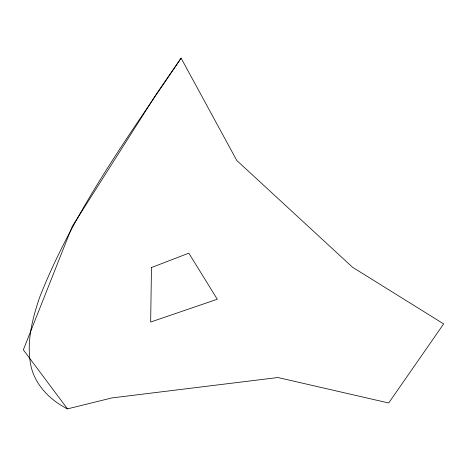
<?xml version="1.0" encoding="UTF-8"?>
<svg xmlns="http://www.w3.org/2000/svg" width="467" height="467" viewBox="0 0 467 467"><rect width="100%" height="100%" fill="white"/><g stroke="black" fill="none" stroke-linecap="round" stroke-linejoin="round"><path stroke-width="0.7" d="M181.097 58.124L156.387 94.025L72.262 226.355L23.35 349.836L67.476 408.876L112.01 397.907L277.918 377.529L388.69 402.986L443.65 323.911L352.527 267.235L236.787 160.479L181.097 58.124C129.382 135.103 73.366 211.031 39.391 297.999C31.978 320.047 26.047 343.776 31.161 367.015C35.912 385.882 50.459 400.33 67.476 408.876M151.466 267.556L150.666 322.037L217.289 299.248L188.814 253.172L151.466 267.556"/></g></svg>
